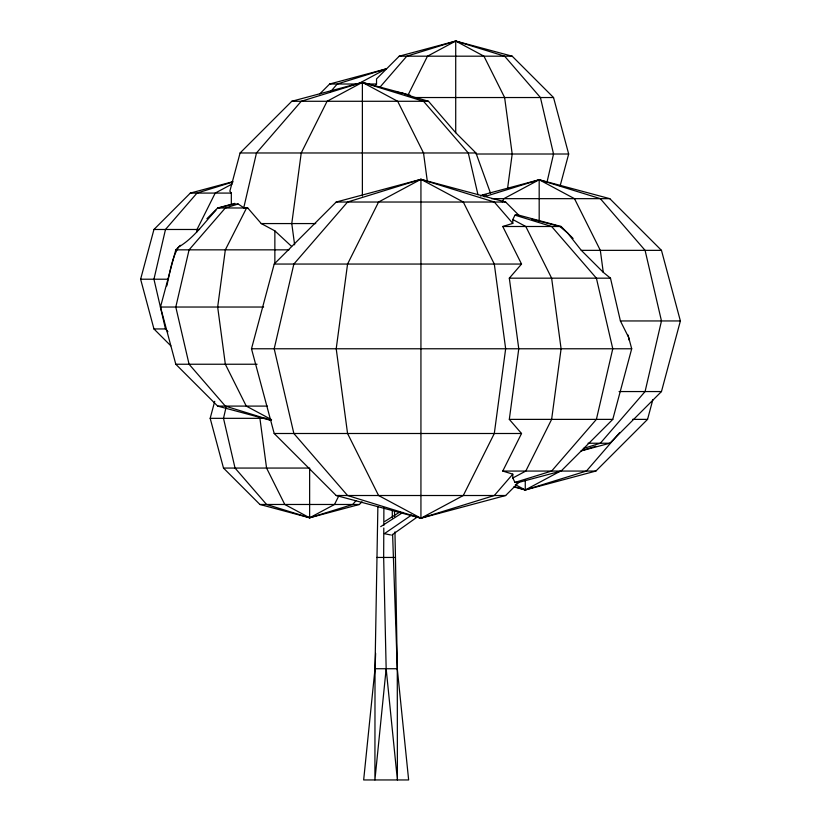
<?xml version="1.0" encoding="UTF-8"?>
<svg xmlns="http://www.w3.org/2000/svg" width="821" height="821" viewBox="0 0 821 821"><rect width="100%" height="100%" fill="white"/><g stroke="black" fill="none" stroke-linecap="round" stroke-linejoin="round"><path stroke-width="1.23" d="M377.876 506.454L375.023 668.735L374.91 779.95L386.157 668.735L383.664 557.449L383.797 528.026M383.807 525.471L383.889 507.563M392.612 534.45L397.282 668.735L408.642 779.95L363.662 779.95L375.023 668.735L375.618 653.383M166.796 285.944C169.865 272.972 171.651 258.43 178.578 247.07C194.125 237.895 203.926 223.004 215.913 210.299M196.619 232.425L197.009 229.48L215.215 193.079L232.169 183.986M507.614 188.163L512.191 154.009L504.628 97.535L483.949 56.187L455.717 41.05L399.232 56.187L376.531 78.888L376.531 84.009L375.053 85.887M509.318 419.377L518.769 348.771L509.318 278.175L521.54 264.054L502.76 226.493L512.797 223.384L512.797 219.525L514.983 215.153L518.769 215.153L505.654 202.028L420.937 179.327L336.21 202.028L274.193 264.054L251.493 348.771L274.193 433.498L336.21 495.515L420.937 518.215L505.654 495.515L518.769 482.399L514.983 482.399L512.797 478.017L512.797 474.158L502.76 471.059L521.54 433.498L509.318 419.377L612.774 419.377L631.698 348.771L627.993 334.958M291.578 246.382L274.861 230.865L261.252 223.569L247.747 207.98L243.765 207.744L256.48 152.973L301.235 101.281L362.379 82.367L410.018 95.133M226.093 407.144L223.497 418.33L235.042 468.062L266.568 504.474L309.64 517.794L359.372 504.474L362.04 501.805M547.002 182.19L553.539 154.009L540.434 97.535L504.628 56.187L455.717 41.05L406.795 56.187L379.784 87.385M170.819 345.815L153.948 328.944L140.617 279.212L153.948 229.48L190.349 193.079L232.805 181.698M271.207 420.444L217.668 406.097L175.797 364.237L160.475 307.033L175.797 249.841L180.353 245.294M477.976 194.731L468.278 152.973L423.523 101.281L362.379 82.367L291.773 101.281L240.091 152.973L229.849 191.201L231.327 193.079L231.327 204.583L218.663 207.98M356.027 500.636L352.712 504.474L309.64 517.794L259.908 504.474L223.497 468.062L210.176 418.33L214.722 401.346M560.117 185.936L568.676 154.009L553.539 97.535L512.191 56.187L455.717 41.05L427.474 56.187L407.986 95.154L402.772 93.194L395.784 91.942M514.12 486.986L525.266 489.973L595.872 471.059L647.553 419.377L652.869 399.56M581.309 450.862L609.787 443.237L661.469 391.555L680.383 320.949L661.469 250.354L609.787 198.661L539.181 179.748L482.399 194.967L480.47 196.075M339.063 495.371L334.506 504.474L309.64 517.794L284.774 504.474L266.568 468.062L259.908 418.33M502.247 201.925L503.878 198.661L539.181 179.748L600.325 198.661L645.08 250.354L661.469 320.949L645.08 391.555L600.325 443.237L583.413 448.471M330.586 91.685L337.236 84.009L386.157 68.872L357.915 84.009L329.673 84.009L319.79 93.892M512.797 474.158L494.304 495.515L420.937 518.215L347.56 495.515L293.856 433.498L274.193 348.771L293.856 264.054L347.56 202.028L420.937 179.327L494.304 202.028L512.797 223.384M619.66 432.657L586.41 471.059L525.266 489.973L514.264 486.566M206.923 218.714L217.668 207.98L234.898 203.362M612.774 419.377L561.092 471.059L516.317 483.056M391.689 535.159L417.54 516.82M411.578 515.065L384.372 533.671L390.468 534.912M380.698 526.641L402.967 512.427M384.926 521.376L400.012 511.894M427.331 181.431L423.523 152.973L397.682 101.281L362.379 82.367L327.076 101.281L301.235 152.973L291.773 223.569L294.626 244.832M246.69 207.744L225.334 249.841L217.668 307.033L225.334 364.237L246.269 406.097L271.566 419.654M420.937 179.327L378.573 202.028L347.56 264.054L336.21 348.771L347.56 433.498L378.573 495.515L420.937 518.215L463.29 495.515L494.304 433.498L505.654 348.771L494.304 264.054L463.29 202.028L420.937 179.327L420.937 518.215M512.797 478.017L525.789 471.059L551.63 419.377L561.092 348.771L551.63 278.175L525.789 226.493L512.797 219.525M515.342 484.657L525.266 489.973L560.569 471.059M231.327 204.583L238.152 204.008L243.765 207.744M232.907 181.964L197.009 193.079L165.483 229.48L153.948 279.212L165.483 328.944L167.925 331.766M238.152 204.008L225.334 207.98L189.076 249.841L175.797 307.033L189.076 364.237L225.334 406.097L271.238 420.301M484.154 196.773L539.181 179.748L574.484 198.661L600.325 250.354L603.271 272.315L610.485 278.175L620.409 320.949L628.65 337.431L628.989 339.956M581.268 450.77L595.892 446.255M514.983 482.399L551.63 471.059L596.395 419.377L612.774 348.771L596.395 278.175L551.63 226.493L514.983 215.153M329.673 84.009L386.157 68.872M399.232 56.187L512.191 56.187M365.366 84.009L376.531 84.009M407.986 95.154L415.662 97.535L553.539 97.535M291.773 101.281L428.49 101.281L455.717 132.725L475.954 152.973L490.527 193.212M240.091 152.973L475.954 152.973M476.18 154.009L568.676 154.009M190.349 193.079L231.327 193.079M482.399 194.967L486.206 194.967M491.574 198.661L609.787 198.661M336.21 202.028L505.654 202.028M217.668 207.98L247.747 207.98M261.252 223.569L315.736 223.569M502.76 226.493L561.092 226.493L573.099 238.49M153.948 229.48L199.565 229.48M175.797 249.841L288.93 249.841M559.881 226.493L567.691 233.082L581.299 250.354L661.469 250.354M274.193 264.054L521.54 264.054M509.318 278.175L610.485 278.175M140.617 279.212L168.336 279.212M160.475 307.033L263.644 307.033M620.409 320.949L680.383 320.949M153.948 328.944L165.483 328.944M251.493 348.771L631.698 348.771M175.797 364.237L257.106 364.237M619.065 391.555L661.469 391.555M217.668 406.097L267.4 406.097M210.176 418.33L266.281 418.33M632.529 419.377L647.553 419.377M274.193 433.498L521.54 433.498M588.041 443.237L609.787 443.237M223.497 468.062L309.64 468.062L309.64 517.794M502.76 471.059L595.872 471.059M336.21 495.515L505.654 495.515M259.908 504.474L359.372 504.474M376.849 557.449L395.465 557.449L397.282 668.735L397.395 779.95L386.157 668.735M375.023 668.735L397.282 668.735M531.875 219.248L558.67 226.165M516.317 214.486L561.092 226.493M415.662 97.535L428.49 101.281M581.299 250.354L603.271 272.315M394.521 511.442L394.624 516.553M394.942 531.895L395.465 557.449M392.243 510.18L392.366 517.846M539.181 179.748L539.181 220.941M525.266 479.885L525.266 489.973M455.717 41.05L455.717 132.725M362.379 82.367L362.379 196.024M274.861 230.865L274.861 263.52"/></g></svg>
